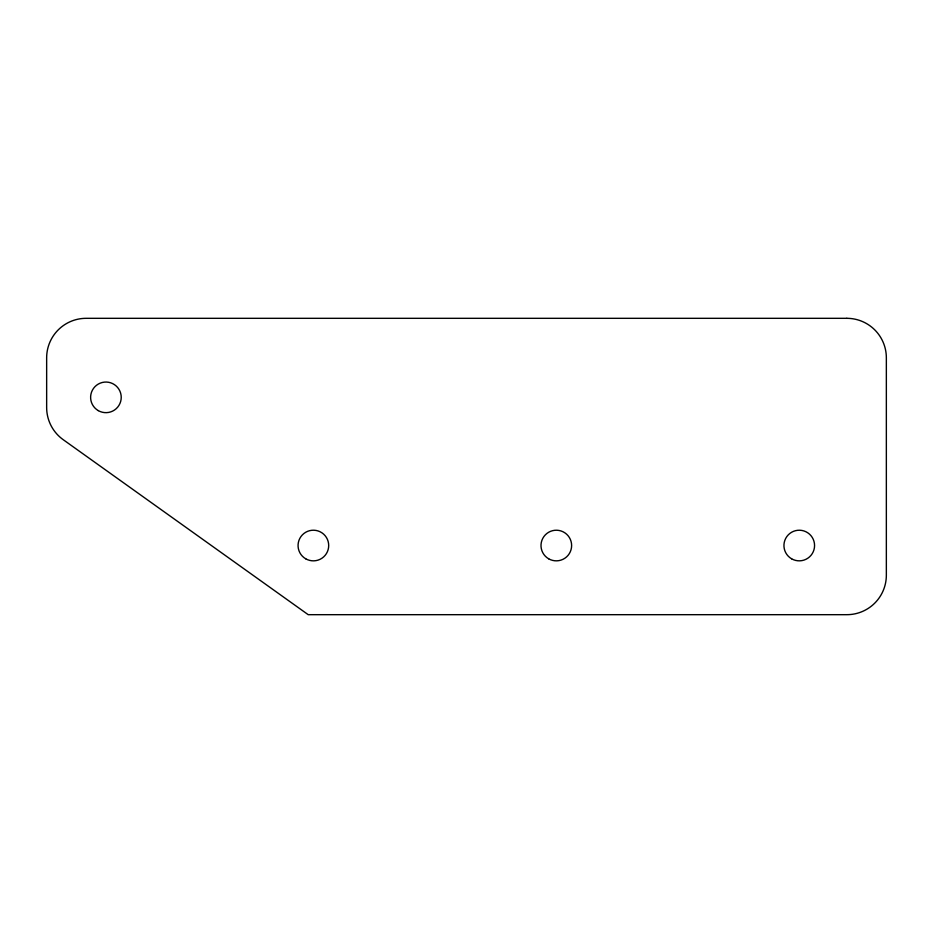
<?xml version="1.0" encoding="UTF-8"?>
<svg xmlns="http://www.w3.org/2000/svg" width="933" height="933" viewBox="0 0 933 933"><rect width="100%" height="100%" fill="white"/><g stroke="black" fill="none" stroke-linecap="round" stroke-linejoin="round"><path stroke-width="1.4" d="M846.837 318.316L86.163 318.316A39.513 39.513 0 0 0 46.65 357.829L46.65 407.511A39.513 39.513 0 0 0 63.199 439.676L308.217 614.684L846.837 614.684A39.513 39.513 0 0 0 886.35 575.171L886.35 357.829A39.513 39.513 0 0 0 846.837 318.316M98.268 410.613A15.313 15.313 0 0 0 121.232 397.353A15.313 15.313 0 0 0 98.268 384.093A15.313 15.313 0 0 0 98.268 410.613M305.721 558.797A15.313 15.313 0 0 0 328.696 545.525A15.313 15.313 0 0 0 305.721 532.265A15.313 15.313 0 0 0 305.721 558.797M548.662 558.797A15.313 15.313 0 0 0 571.626 545.525A15.313 15.313 0 0 0 548.662 532.265A15.313 15.313 0 0 0 548.662 558.797M791.604 558.797A15.313 15.313 0 0 0 814.567 545.525A15.313 15.313 0 0 0 791.604 532.265A15.313 15.313 0 0 0 791.604 558.797"/></g></svg>
